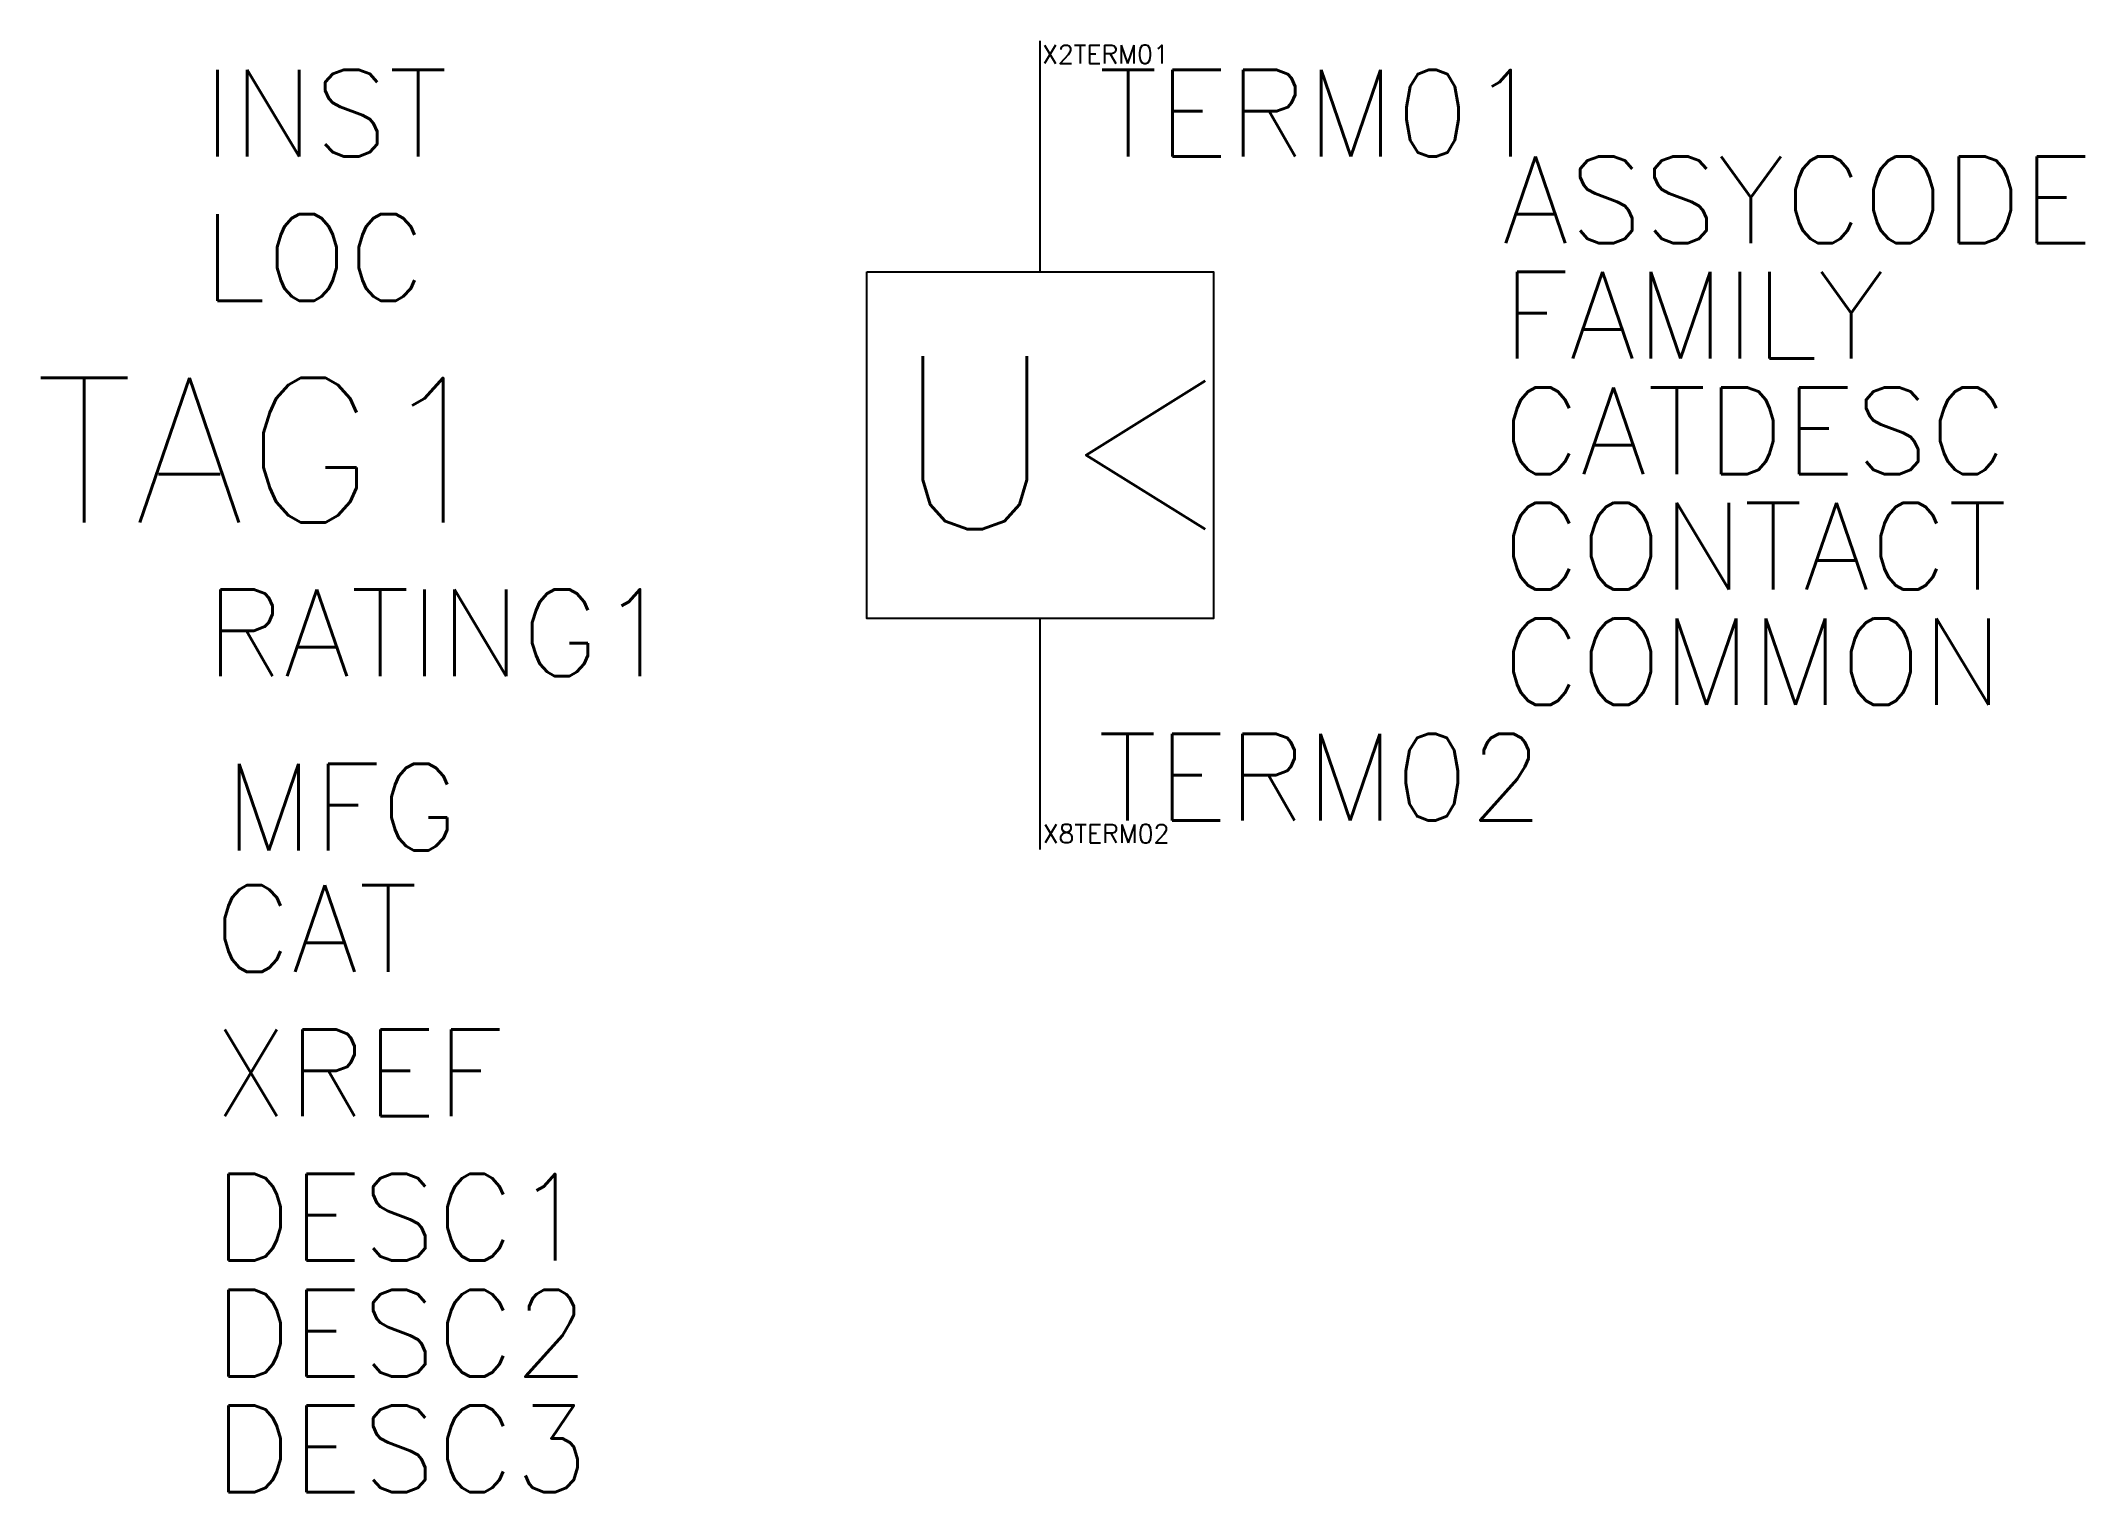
# Model space of a CAD drawing. Header units: inches. Extents: x -17.3 to 18.1, y -25.1 to 0.
import ezdxf

# ---------------------------------------------------------------- set-up
doc = ezdxf.new("R2010")
doc.units = ezdxf.units.IN
doc.header["$MEASUREMENT"] = 0
doc.styles.get("Standard").update_dxf_attribs({"font": 'txt.shx'})
doc.styles.add('WD', font='txt.shx')

msp = doc.modelspace()

# ---------------------------------------------------------------- linework, layer by layer
for p, q in [((0, -4), (0, 0)), ((0, -14), (0, -10))]:
    msp.add_line(p, q)
msp.add_lwpolyline([(-3, -4), (3, -4), (3, -10), (-3, -10)], close=True)

# ---------------------------------------------------------------- texts
msp.add_text('U<', height=3).set_placement((-2.546, -8.458))
at = {"style": 'WD', "flags": 1}
for tag, p in [('X2TERM01', (0.033, -0.392)), ('X8TERM02', (0.043, -13.888))]:
    msp.add_attdef(tag, p, '', height=0.32, dxfattribs=at)
at = {"flags": 1}
for tag, p, s in [('INST', (-14.5, -2), ''), ('ASSYCODE', (8, -3.5), ''), ('LOC', (-14.5, -4.5), ''), ('FAMILY', (8, -5.5), 'CBM_ACKO'), ('CATDESC', (8, -7.5), ''), ('CONTACT', (8, -9.5), ''), ('COMMON', (8, -11.5), ''), ('MFG', (-14.126, -14.018), 'ACKO'), ('CAT', (-14.313, -16.121), 'GV-AX'), ('XREF', (-14.313, -18.621), ''), ('DESC1', (-14.313, -21.121), ''), ('DESC2', (-14.313, -23.13), ''), ('DESC3', (-14.313, -25.13), '')]:
    msp.add_attdef(tag, p, s, height=1.5, dxfattribs=at)
for tag, p, s, height in [('TERM01', (1.008, -2.003), 'D1', 1.5), ('TAG1', (-17.41, -8.337), 'GV-AX', 2.5), ('RATING1', (-14.451, -10.999), '', 1.5)]:
    msp.add_attdef(tag, p, s, height=height)
at = {"linetype": 'Continuous'}
msp.add_attdef('TERM02', (0.997, -13.499), 'D2', height=1.5, dxfattribs=at)

doc.saveas('drawing.dxf')
